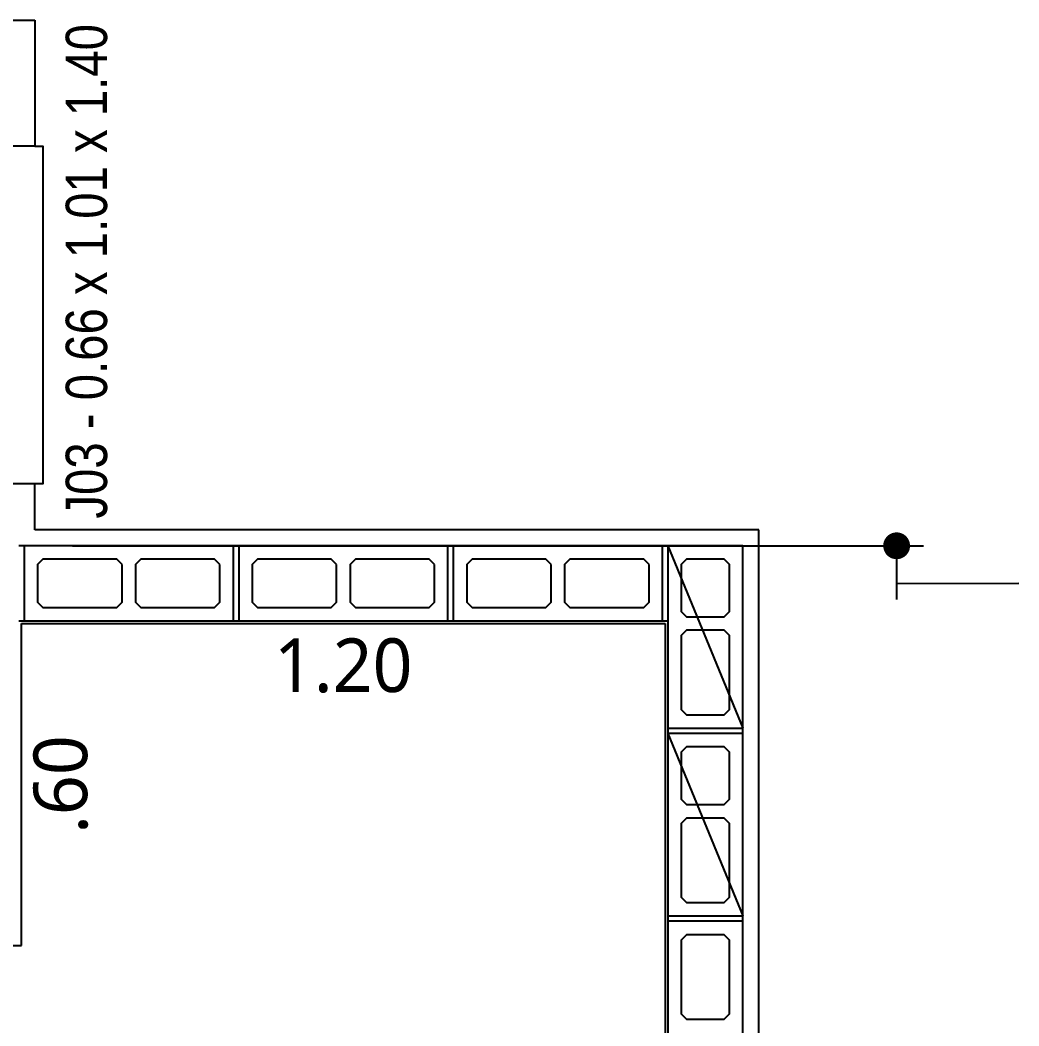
# Model space of a CAD drawing. Header units: millimetres. Extents: x -16.5 to 79.8, y -29.3 to 65.7.
# Drawn here: x 16.672 to 18.534, y -5.975 to -4.1 of the extents above; entities that cross this region are included whole.
import ezdxf

# ---------------------------------------------------------------- set-up
doc = ezdxf.new("R2010")
doc.units = ezdxf.units.MM
doc.header["$LTSCALE"] = 20
for name, color, linetype in [('ARQ-STA - COTAS_ALVENARIA', 1, 'Continuous'), ('ARQ-STA - JANELAS', 4, 'Continuous'), ('ARQ-STA - JANELAS_NOMENCLATURA', 4, 'Continuous'), ('ARQ-STA - REVESTIMENTOS', 4, 'Continuous'), ('ESTRUTURA - ARQ-STA - ALVENARIA_ESTRUTURAL', 5, 'Continuous'), ('ESTRUTURA - ARQ-STA - BLOCOS_ESTRUTURAIS', 250, 'Continuous')]:
    doc.layers.add(name, color=color, linetype=linetype)
doc.styles.add('COTAS', font='segoeuil.ttf')
doc.styles.add('PADRÃO', font='ARIALN.TTF')

# ---------------------------------------------------------------- blocks, each defined once
blk = doc.blocks.new('_Dot')
at = {"color": 0, "linetype": 'ByBlock', "lineweight": -2}
blk.add_line((-0.5, 0), (-1, 0), dxfattribs=at)
at = {"color": 0, "linetype": 'ByBlock', "const_width": 0.5}
blk.add_lwpolyline([(-0.25, 0, 1), (0.25, 0, 1)], format="xyb", close=True, dxfattribs=at)

msp = doc.modelspace()

# ---------------------------------------------------------------- linework, layer by layer
at = {"layer": 'ARQ-STA - COTAS_ALVENARIA', "color": 250}
for p, q in [((16.76989200000001, -5.079996999999979), (18.35647719353952, -5.079996999999978)), ((16.76989200000001, -5.079996999999979), (18.35647719353954, -5.079996999999978)), ((18.30647719353952, -5.129996999999978), (18.30647719353952, -5.179996999999978)), ((18.30647719353954, -5.149996999999975), (18.53440097218463, -5.149502539712695))]:
    msp.add_line(p, q, dxfattribs=at)
at = {"layer": 'ARQ-STA - JANELAS', "color": 250}
msp.add_lwpolyline([(16.69981220711327, -4.334720545362618), (16.71481220711327, -4.334720545362618), (16.71481220711327, -4.964720545362614), (16.69981220711327, -4.964720545362614)], dxfattribs=at)
at = {"layer": 'ARQ-STA - REVESTIMENTOS'}
for p, q in [((13.59987192796627, -4.100021794852474), (16.69981220711344, -4.100022303589476)), ((16.69981220711344, -4.100022303589476), (16.69981220711343, -4.334720545362797)), ((16.69981220711343, -4.334720545362797), (16.52481220711325, -4.334720545362569)), ((16.69981271386933, -4.964720545362614), (16.52481271386915, -4.964720545362614)), ((16.69981271386934, -5.050018356150139), (16.69981271386933, -4.964720545362614)), ((18.04980732053656, -5.050018356150139), (16.69981271386934, -5.050018356150139)), ((18.04980732053656, -11.14999700000005), (18.04980732053656, -5.050018356150139)), ((16.67481220711335, -5.825015677582378), (16.67481220711335, -5.225017849394198)), ((16.67481220711335, -5.225017849394198), (17.87480782729273, -5.225017849394198)), ((17.87480782729273, -5.225017849394198), (17.87480782729273, -10.97499699999986)), ((16.47981289485398, -5.825015677582378), (16.67481220711335, -5.825015677582378))]:
    msp.add_line(p, q, dxfattribs=at)
at = {"layer": 'ESTRUTURA - ARQ-STA - ALVENARIA_ESTRUTURAL'}
for p, q in [((18.019932, -5.079996999999977), (16.66993199999999, -5.079996999999977)), ((18.019932, -11.11999699999997), (18.019932, -5.079996999999977)), ((16.66993199999999, -5.21999699999997), (17.879932, -5.21999699999997)), ((17.879932, -5.21999699999997), (17.879932, -10.97999699999997))]:
    msp.add_line(p, q, dxfattribs=at)
at = {"layer": 'ESTRUTURA - ARQ-STA - BLOCOS_ESTRUTURAIS'}
for p, q in [((17.879932, -5.07999699999997), (18.01993200000001, -5.419996999999974)), ((17.879932, -5.429996999999972), (18.01993200000001, -5.769996999999975))]:
    msp.add_line(p, q, dxfattribs=at)
for points in [[(17.06993199999999, -5.07999699999997), (16.67993200000001, -5.07999699999997), (16.67993200000001, -5.219996999999992), (17.06993199999999, -5.219996999999992), (17.06993199999999, -5.07999699999997)], [(17.469932, -5.07999699999997), (17.079932, -5.07999699999997), (17.079932, -5.219996999999992), (17.469932, -5.219996999999992), (17.469932, -5.07999699999997)], [(17.86993200000001, -5.07999699999997), (17.47993200000001, -5.07999699999997), (17.47993200000001, -5.219996999999992), (17.86993200000001, -5.219996999999992), (17.86993200000001, -5.07999699999997)], [(17.879932, -5.07999699999997), (17.879932, -5.419996999999974), (18.01993200000001, -5.419996999999974), (18.01993200000001, -5.07999699999997), (17.879932, -5.07999699999997)], [(16.86243200000001, -5.114996999999974), (16.85243199999999, -5.104996999999969), (16.714932, -5.104996999999969), (16.704932, -5.114996999999974), (16.704932, -5.184996999999974), (16.714932, -5.194996999999972), (16.85243199999999, -5.194996999999972), (16.86243200000001, -5.184996999999974), (16.86243200000001, -5.114996999999974)], [(17.044932, -5.114996999999974), (17.034932, -5.104996999999969), (16.89743200000001, -5.104996999999969), (16.887432, -5.114996999999974), (16.887432, -5.184996999999974), (16.89743200000001, -5.194996999999972), (17.034932, -5.194996999999972), (17.044932, -5.184996999999974), (17.044932, -5.114996999999974)], [(17.262432, -5.114996999999974), (17.252432, -5.104996999999969), (17.11493200000001, -5.104996999999969), (17.10493200000001, -5.114996999999974), (17.10493200000001, -5.184996999999974), (17.11493200000001, -5.194996999999972), (17.252432, -5.194996999999972), (17.262432, -5.184996999999974), (17.262432, -5.114996999999974)], [(17.44493199999999, -5.114996999999974), (17.434932, -5.104996999999969), (17.297432, -5.104996999999969), (17.287432, -5.114996999999974), (17.287432, -5.184996999999974), (17.297432, -5.194996999999972), (17.434932, -5.194996999999972), (17.44493199999999, -5.184996999999974), (17.44493199999999, -5.114996999999974)], [(17.662432, -5.114996999999974), (17.652432, -5.104996999999969), (17.514932, -5.104996999999969), (17.504932, -5.114996999999974), (17.504932, -5.184996999999974), (17.514932, -5.194996999999972), (17.652432, -5.194996999999972), (17.662432, -5.184996999999974), (17.662432, -5.114996999999974)], [(17.844932, -5.114996999999974), (17.83493200000001, -5.104996999999969), (17.69743200000001, -5.104996999999969), (17.687432, -5.114996999999974), (17.687432, -5.184996999999974), (17.69743200000001, -5.194996999999972), (17.83493200000001, -5.194996999999972), (17.844932, -5.184996999999974), (17.844932, -5.114996999999974)], [(17.91493199999999, -5.104996999999969), (17.904932, -5.114996999999974), (17.904932, -5.202496999999973), (17.91493199999999, -5.212496999999971), (17.984932, -5.212496999999971), (17.99493200000001, -5.202496999999973), (17.99493200000001, -5.114996999999974), (17.984932, -5.104996999999969), (17.91493199999999, -5.104996999999969)], [(17.91493199999999, -5.237496999999969), (17.904932, -5.247496999999974), (17.904932, -5.38499699999997), (17.91493199999999, -5.394996999999975), (17.984932, -5.394996999999975), (17.99493200000001, -5.38499699999997), (17.99493200000001, -5.247496999999974), (17.984932, -5.237496999999969), (17.91493199999999, -5.237496999999969)], [(17.879932, -5.429996999999972), (17.879932, -5.769996999999975), (18.01993200000001, -5.769996999999975), (18.01993200000001, -5.429996999999972), (17.879932, -5.429996999999972)], [(17.91493199999999, -5.45499699999997), (17.904932, -5.464996999999975), (17.904932, -5.552496999999974), (17.91493199999999, -5.562496999999972), (17.984932, -5.562496999999972), (17.99493200000001, -5.552496999999974), (17.99493200000001, -5.464996999999975), (17.984932, -5.45499699999997), (17.91493199999999, -5.45499699999997)], [(17.91493199999999, -5.587496999999971), (17.904932, -5.597496999999976), (17.904932, -5.734996999999971), (17.91493199999999, -5.744996999999969), (17.984932, -5.744996999999969), (17.99493200000001, -5.734996999999971), (17.99493200000001, -5.597496999999976), (17.984932, -5.587496999999971), (17.91493199999999, -5.587496999999971)], [(18.01993200000001, -6.169996999999974), (18.01993200000001, -5.779996999999973), (17.879932, -5.779996999999973), (17.879932, -6.169996999999974), (18.01993200000001, -6.169996999999974)], [(17.984932, -5.962496999999971), (17.99493200000001, -5.952496999999973), (17.99493200000001, -5.81499699999997), (17.984932, -5.804996999999972), (17.91493199999999, -5.804996999999972), (17.904932, -5.81499699999997), (17.904932, -5.952496999999973), (17.91493199999999, -5.962496999999971), (17.984932, -5.962496999999971)], [(17.91493199999999, -5.804996999999972), (17.904932, -5.81499699999997), (17.904932, -5.952496999999973), (17.91493199999999, -5.962496999999971), (17.984932, -5.962496999999971), (17.99493200000001, -5.952496999999973), (17.99493200000001, -5.81499699999997), (17.984932, -5.804996999999972), (17.91493199999999, -5.804996999999972)]]:
    msp.add_lwpolyline(points, dxfattribs=at)

# ---------------------------------------------------------------- block references
at = {"layer": 'ARQ-STA - COTAS_ALVENARIA', "color": 250, "xscale": 0.05, "yscale": 0.05, "zscale": 0.05, "rotation": 90}
msp.add_blockref('_Dot', (18.30647719353952, -5.079996999999978), dxfattribs=at)

# ---------------------------------------------------------------- texts
at = {"layer": 'ARQ-STA - COTAS_ALVENARIA', "color": 1, "insert": (17.27481001720304, -5.303617714524157), "char_height": 0.1, "attachment_point": 5, "style": 'COTAS'}
msp.add_mtext('1.20', dxfattribs=at)
at = {"layer": 'ARQ-STA - COTAS_ALVENARIA', "color": 1, "insert": (16.74840272517604, -5.525016763488294), "char_height": 0.1, "attachment_point": 5, "rotation": 90, "style": 'COTAS'}
msp.add_mtext('.60', dxfattribs=at)
at = {"layer": 'ARQ-STA - JANELAS_NOMENCLATURA', "color": 1, "style": 'PADRÃO'}
msp.add_text('J03 - 0.66 x 1.01 x 1.40', height=0.076999999999981, rotation=89.99999999997384, dxfattribs=at).set_placement((16.83445930288935, -5.029362896887688))

doc.saveas('drawing.dxf')
